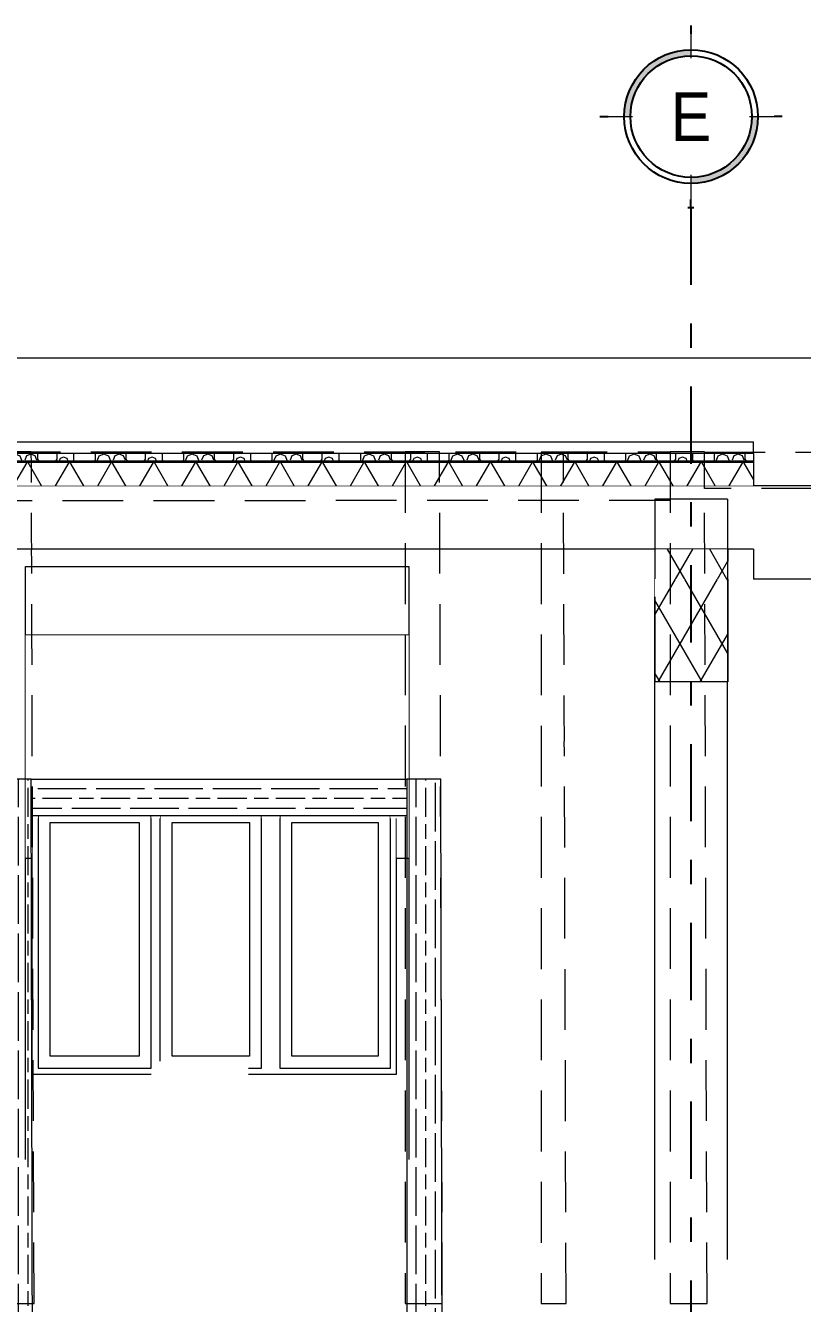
# Model space of a CAD drawing. Header units: metres. Extents: x 0 to 22, y -3 to 11.8.
# Drawn here: x 2.68 to 5.87, y 6.59 to 11.84 of the extents above; entities that cross this region are included whole.
import ezdxf
from ezdxf.enums import TextEntityAlignment as Align

# ---------------------------------------------------------------- set-up
doc = ezdxf.new("R2010")
doc.units = ezdxf.units.M
doc.header["$MEASUREMENT"] = 0
for name, pattern in [('DASHDOT', [25.4, 12.7, -6.35, 0, -6.35]), ('Xref_Alzado 2 Est$0$HIDDEN', [0.375, 0.25, -0.125]), ('Xref_Alzado 2$0$Wipeout_Contour', [1000, 0, -1000])]:
    doc.linetypes.add(name, pattern=pattern)
for name, color, linetype in [('Eje', 5, 'DASHDOT'), ('Globo Eje', 1, 'Continuous'), ('TEXTO', 7, 'Continuous'), ('Xref_Alzado 2$0$Archicad Windows', 7, 'Continuous'), ('Xref_Alzado 2$0$Estructura - Cubiertas', 7, 'Continuous'), ('Xref_Alzado 2$0$Estructura - Vigas y Pilares', 7, 'Continuous')]:
    doc.layers.add(name, color=color, linetype=linetype)
for name, color, linetype, lineweight in [('Xref_Alzado 2 Est$0$00-MADERA', 42, 'Continuous', 13), ('Xref_Alzado 2$0$Estructura - Cubiertas_Pen_No__1', 7, 'Continuous', 13), ('Xref_Alzado 2$0$Estructura - Cubiertas_Pen_No__112', 252, 'Continuous', 13), ('Xref_Alzado 2$0$Estructura - Cubiertas_Pen_No__178', 9, 'Continuous', 15), ('Xref_Alzado 2$0$Estructura - Vigas y Pilares_Pen_No__30', 7, 'Continuous', 18)]:
    doc.layers.add(name, color=color, linetype=linetype, lineweight=lineweight)
for name, color, linetype, lineweight, true_color in [('Xref_Alzado 2$0$Archicad Windows_Pen_No__81', 7, 'Continuous', 13, 0x6a6a6a), ('Xref_Alzado 2$0$Estructura - Cubiertas_Pen_No__174', 7, 'Continuous', 13, 0xe4ad2c), ('Xref_Alzado 2$0$Estructura - Cubiertas_Pen_No__72', 7, 'Continuous', 13, 0x6a6a6a), ('Xref_Alzado 2$0$Estructura - Cubiertas_Pen_No__81', 7, 'Continuous', 13, 0x6a6a6a), ('Xref_Alzado 2$0$Estructura - Vigas y Pilares_Pen_No__174', 7, 'Continuous', 13, 0xe4ad2c), ('Xref_Alzado 2$0$Estructura - Vigas y Pilares_Pen_No__81', 7, 'Continuous', 13, 0x6a6a6a)]:
    doc.layers.add(name, color=color, linetype=linetype, lineweight=lineweight, true_color=true_color)
doc.styles.add('Arial', font='arial.ttf')
pattern_1 = [(60, (0, 0), (-129.9038, 75), []), (120, (0, 0), (129.9038, 75), [])]

# ---------------------------------------------------------------- blocks, each defined once
blk = doc.blocks.new('Xref_Alzado 2$0$Section Element_93')
at = {"layer": 'Xref_Alzado 2$0$Estructura - Cubiertas_Pen_No__81', "color": 251, "linetype": 'Continuous', "lineweight": 13, "true_color": 0x6a6a6a}
blk.add_line((-10292.1, 7187.2), (6510.9, 7187.2), dxfattribs=at)
at = {"color": 254, "linetype": 'Xref_Alzado 2$0$Wipeout_Contour', "lineweight": 0, "ltscale": 50399.042323}
blk.add_wipeout([(-9191.2, 6349.8), (-5495.4, 6349.8), (-5495.4, 6397.7), (-9191.1, 6397.7), (-9191.1, 6396.1)], dxfattribs=at).dxf.layer = 'Xref_Alzado 2$0$Estructura - Cubiertas'
at = {"color": 254, "linetype": 'Xref_Alzado 2$0$Wipeout_Contour', "lineweight": 0, "ltscale": 40982.050332}
blk.add_wipeout([(-5194.4, 6349.8), (-5088.7, 6349.8), (-5088.7, 6397.7), (-5194.4, 6397.7), (-5194.4, 6378)], dxfattribs=at).dxf.layer = 'Xref_Alzado 2$0$Estructura - Cubiertas'
at = {"color": 254, "linetype": 'Xref_Alzado 2$0$Wipeout_Contour', "lineweight": 0, "ltscale": 34094.590673}
blk.add_wipeout([(-5495.4, 6167), (-6507, 6167), (-6507, 5916.2), (-5495.4, 5916.2)], dxfattribs=at).dxf.layer = 'Xref_Alzado 2$0$Estructura - Cubiertas'
at = {"color": 254, "linetype": 'Xref_Alzado 2$0$Wipeout_Contour', "lineweight": 0, "ltscale": 30560.426097}
blk.add_wipeout([(-5194.6, 5916.2), (-4118.3, 5916.2), (-4118.3, 6167), (-5194.5, 6167)], dxfattribs=at).dxf.layer = 'Xref_Alzado 2$0$Estructura - Cubiertas'
at = {"color": 254, "linetype": 'Xref_Alzado 2$0$Wipeout_Contour', "lineweight": 0, "ltscale": 32829.632616}
blk.add_wipeout([(-5495.4, 5610), (-6507, 5610), (-6507, 5566.3), (-5495.4, 5566.3)], dxfattribs=at).dxf.layer = 'Xref_Alzado 2$0$Estructura - Cubiertas'
at = {"color": 254, "linetype": 'Xref_Alzado 2$0$Wipeout_Contour', "lineweight": 0, "ltscale": 29143.90289}
blk.add_wipeout([(-5195.4, 5610), (-5195.4, 5566.3), (-4118.3, 5566.3), (-4118.3, 5610)], dxfattribs=at).dxf.layer = 'Xref_Alzado 2$0$Estructura - Cubiertas'
at = {"color": 254, "linetype": 'Xref_Alzado 2$0$Wipeout_Contour', "lineweight": 0, "ltscale": 31698.704968}
blk.add_wipeout([(-6507, 5525.6), (-6507, 4789.2), (-5495.4, 4789.2), (-5495.4, 5525.6)], dxfattribs=at).dxf.layer = 'Xref_Alzado 2$0$Estructura - Cubiertas'
at = {"color": 254, "linetype": 'Xref_Alzado 2$0$Wipeout_Contour', "lineweight": 0, "ltscale": 27858.484995}
blk.add_wipeout([(-5195.4, 5525.6), (-5195.4, 4789.2), (-4118.3, 4789.2), (-4118.3, 5525.6)], dxfattribs=at).dxf.layer = 'Xref_Alzado 2$0$Estructura - Cubiertas'
at = {"layer": 'Xref_Alzado 2$0$Estructura - Cubiertas_Pen_No__81', "color": 251, "linetype": 'Continuous', "lineweight": 13, "true_color": 0x6a6a6a}
blk.add_line((-6507, 6046.7), (-8083.9, 6046.7), dxfattribs=at)
at = {"color": 254, "linetype": 'Xref_Alzado 2$0$Wipeout_Contour', "lineweight": 0, "ltscale": 83084.891341}
blk.add_wipeout([(-10292.1, 6277.7), (-9588.7, 6277.7), (-9588.7, 6400.5), (-5088.7, 6400.5), (-5088.7, 6277.7), (7309.3, 6277.7), (7309.3, 6660.9), (-10292.1, 6660.9)], dxfattribs=at).dxf.layer = 'Xref_Alzado 2$0$Estructura - Cubiertas'
at = {"layer": 'Xref_Alzado 2$0$Estructura - Cubiertas_Pen_No__1', "color": 7, "linetype": 'Continuous', "lineweight": 13}
for p, q in [((-5088.7, 6400.5), (-9588.7, 6400.5)), ((-5088.7, 6400.5), (-5088.7, 6277.7)), ((7309.3, 6277.7), (-5088.7, 6277.7))]:
    blk.add_line(p, q, dxfattribs=at)
at = {"layer": 'Xref_Alzado 2$0$Estructura - Cubiertas_Pen_No__1', "color": 7, "linetype": 'Continuous', "lineweight": 13, "flags": 128}
blk.add_lwpolyline([(7309.3, 6660.9), (-5088.7, 6660.9), (-9588.7, 6660.9), (-10292.1, 6660.9)], dxfattribs=at)
at = {"layer": 'Xref_Alzado 2$0$Estructura - Cubiertas_Pen_No__81', "color": 251, "linetype": 'Continuous', "lineweight": 13, "true_color": 0x6a6a6a}
for p, q in [((-8083.9, 6329.4), (-6507, 6329.4)), ((-8083.9, 3891.1), (-8083.9, 6329.4)), ((-6507, 6329.4), (-6507, 3891.1))]:
    blk.add_line(p, q, dxfattribs=at)
blk = doc.blocks.new('*X91')
at = {"layer": 'Xref_Alzado 2$0$Estructura - Cubiertas_Pen_No__178', "color": 9, "linetype": 'Continuous', "lineweight": 15}
for p, q in [((-9580.5, 6791), (-9588.7, 6787.6)), ((-9560.3, 6782.7), (-9580.5, 6791)), ((-9551.9, 6762.5), (-9560.3, 6782.7)), ((-9534.4, 6783.7), (-9541.8, 6766)), ((-9516.7, 6791.1), (-9534.4, 6783.7)), ((-9498.9, 6783.7), (-9516.7, 6791.1)), ((-9491.6, 6766), (-9498.9, 6783.7)), ((-9489.8, 6793.5), (-9489.8, 6770.6)), ((-9408.8, 6770.6), (-9408.8, 6793.5)), ((-9381.9, 6779), (-9396.6, 6772.9)), ((-9367.3, 6772.9), (-9381.9, 6779)), ((-9340.8, 6793.5), (-9340.8, 6766.9)), ((-9250.8, 6766.9), (-9250.8, 6793.5)), ((-9237, 6782.7), (-9245.4, 6762.5)), ((-9216.8, 6791), (-9237, 6782.7)), ((-9196.6, 6782.7), (-9216.8, 6791)), ((-9188.2, 6762.5), (-9196.6, 6782.7)), ((-9170.7, 6783.7), (-9178, 6766)), ((-9153, 6791.1), (-9170.7, 6783.7)), ((-9135.2, 6783.7), (-9153, 6791.1)), ((-9127.9, 6766), (-9135.2, 6783.7)), ((-9126.1, 6793.5), (-9126.1, 6770.6)), ((-9045.1, 6770.6), (-9045.1, 6793.5)), ((-9018.2, 6779), (-9032.8, 6772.9)), ((-9003.6, 6772.9), (-9018.2, 6779)), ((-8977.1, 6793.5), (-8977.1, 6766.9)), ((-8887.1, 6766.9), (-8887.1, 6793.5)), ((-8873.3, 6782.7), (-8881.6, 6762.5)), ((-8853.1, 6791), (-8873.3, 6782.7)), ((-8832.9, 6782.7), (-8853.1, 6791)), ((-8824.5, 6762.5), (-8832.9, 6782.7)), ((-8807, 6783.7), (-8814.3, 6766)), ((-8789.3, 6791.1), (-8807, 6783.7)), ((-8771.5, 6783.7), (-8789.3, 6791.1)), ((-8764.2, 6766), (-8771.5, 6783.7)), ((-8762.4, 6793.5), (-8762.4, 6770.6)), ((-8681.4, 6770.6), (-8681.4, 6793.5)), ((-8654.5, 6779), (-8669.1, 6772.9)), ((-8639.9, 6772.9), (-8654.5, 6779)), ((-8613.4, 6793.5), (-8613.4, 6766.9)), ((-8523.4, 6766.9), (-8523.4, 6793.5)), ((-8509.6, 6782.7), (-8517.9, 6762.5)), ((-8489.4, 6791), (-8509.6, 6782.7)), ((-8469.2, 6782.7), (-8489.4, 6791)), ((-8460.8, 6762.5), (-8469.2, 6782.7)), ((-8443.3, 6783.7), (-8450.6, 6766)), ((-8425.6, 6791.1), (-8443.3, 6783.7)), ((-8407.8, 6783.7), (-8425.6, 6791.1)), ((-8400.5, 6766), (-8407.8, 6783.7)), ((-8398.6, 6793.5), (-8398.6, 6770.6)), ((-8317.7, 6770.6), (-8317.7, 6793.5)), ((-8290.8, 6779), (-8305.4, 6772.9)), ((-8276.2, 6772.9), (-8290.8, 6779)), ((-8249.7, 6793.5), (-8249.7, 6766.9)), ((-8159.7, 6766.9), (-8159.7, 6793.5)), ((-8145.9, 6782.7), (-8154.2, 6762.5)), ((-8125.7, 6791), (-8145.9, 6782.7)), ((-8105.5, 6782.7), (-8125.7, 6791)), ((-8097.1, 6762.5), (-8105.5, 6782.7)), ((-8079.6, 6783.7), (-8086.9, 6766)), ((-8061.8, 6791.1), (-8079.6, 6783.7)), ((-8044.1, 6783.7), (-8061.8, 6791.1)), ((-8036.8, 6766), (-8044.1, 6783.7)), ((-8034.9, 6793.5), (-8034.9, 6770.6)), ((-7954, 6770.6), (-7954, 6793.5)), ((-7927.1, 6779), (-7941.7, 6772.9)), ((-7912.5, 6772.9), (-7927.1, 6779)), ((-7886, 6793.5), (-7886, 6766.9)), ((-7796, 6766.9), (-7796, 6793.5)), ((-7782.2, 6782.7), (-7790.5, 6762.5)), ((-7762, 6791), (-7782.2, 6782.7)), ((-7741.8, 6782.7), (-7762, 6791)), ((-7733.4, 6762.5), (-7741.8, 6782.7)), ((-7715.9, 6783.7), (-7723.2, 6766)), ((-7698.1, 6791.1), (-7715.9, 6783.7)), ((-7680.4, 6783.7), (-7698.1, 6791.1)), ((-7673.1, 6766), (-7680.4, 6783.7)), ((-7671.2, 6793.5), (-7671.2, 6770.6)), ((-7590.3, 6770.6), (-7590.3, 6793.5)), ((-7563.4, 6779), (-7578, 6772.9)), ((-7548.8, 6772.9), (-7563.4, 6779)), ((-7522.3, 6793.5), (-7522.3, 6766.9)), ((-7432.3, 6766.9), (-7432.3, 6793.5)), ((-7418.5, 6782.7), (-7426.8, 6762.5)), ((-7398.3, 6791), (-7418.5, 6782.7)), ((-7378, 6782.7), (-7398.3, 6791)), ((-7369.7, 6762.5), (-7378, 6782.7)), ((-7352.2, 6783.7), (-7359.5, 6766)), ((-7334.4, 6791.1), (-7352.2, 6783.7)), ((-7316.7, 6783.7), (-7334.4, 6791.1)), ((-7309.4, 6766), (-7316.7, 6783.7)), ((-7307.5, 6793.5), (-7307.5, 6770.6)), ((-7226.6, 6770.6), (-7226.6, 6793.5)), ((-7199.7, 6779), (-7214.3, 6772.9)), ((-7185.1, 6772.9), (-7199.7, 6779)), ((-7158.6, 6793.5), (-7158.6, 6766.9)), ((-7068.6, 6766.9), (-7068.6, 6793.5)), ((-7054.8, 6782.7), (-7063.1, 6762.5)), ((-7034.6, 6791), (-7054.8, 6782.7)), ((-7014.3, 6782.7), (-7034.6, 6791)), ((-7006, 6762.5), (-7014.3, 6782.7)), ((-6988.5, 6783.7), (-6995.8, 6766)), ((-6970.7, 6791.1), (-6988.5, 6783.7)), ((-6953, 6783.7), (-6970.7, 6791.1)), ((-6945.6, 6766), (-6953, 6783.7)), ((-6943.8, 6793.5), (-6943.8, 6770.6)), ((-6862.9, 6770.6), (-6862.9, 6793.5)), ((-6836, 6779), (-6850.6, 6772.9)), ((-6821.4, 6772.9), (-6836, 6779)), ((-6794.9, 6793.5), (-6794.9, 6766.9)), ((-6704.9, 6766.9), (-6704.9, 6793.5)), ((-6691.1, 6782.7), (-6699.4, 6762.5)), ((-6670.8, 6791), (-6691.1, 6782.7)), ((-6650.6, 6782.7), (-6670.8, 6791)), ((-6642.3, 6762.5), (-6650.6, 6782.7)), ((-6624.7, 6783.7), (-6632.1, 6766)), ((-6607, 6791.1), (-6624.7, 6783.7)), ((-6589.3, 6783.7), (-6607, 6791.1)), ((-6581.9, 6766), (-6589.3, 6783.7)), ((-6580.1, 6793.5), (-6580.1, 6770.6)), ((-6499.2, 6770.6), (-6499.2, 6793.5)), ((-6472.3, 6779), (-6486.9, 6772.9)), ((-6457.6, 6772.9), (-6472.3, 6779)), ((-6431.2, 6793.5), (-6431.2, 6766.9)), ((-6341.2, 6766.9), (-6341.2, 6793.5)), ((-6327.4, 6782.7), (-6335.7, 6762.5)), ((-6307.1, 6791), (-6327.4, 6782.7)), ((-6286.9, 6782.7), (-6307.1, 6791)), ((-6278.6, 6762.5), (-6286.9, 6782.7)), ((-6261, 6783.7), (-6268.4, 6766)), ((-6243.3, 6791.1), (-6261, 6783.7)), ((-6225.6, 6783.7), (-6243.3, 6791.1)), ((-6218.2, 6766), (-6225.6, 6783.7)), ((-6216.4, 6793.5), (-6216.4, 6770.6)), ((-6135.5, 6770.6), (-6135.5, 6793.5)), ((-6108.6, 6779), (-6123.2, 6772.9)), ((-6093.9, 6772.9), (-6108.6, 6779)), ((-6067.5, 6793.5), (-6067.5, 6766.9)), ((-5977.5, 6766.9), (-5977.5, 6793.5)), ((-5963.6, 6782.7), (-5972, 6762.5)), ((-5943.4, 6791), (-5963.6, 6782.7)), ((-5923.2, 6782.7), (-5943.4, 6791)), ((-5914.9, 6762.5), (-5923.2, 6782.7)), ((-5897.3, 6783.7), (-5904.7, 6766)), ((-5879.6, 6791.1), (-5897.3, 6783.7)), ((-5861.9, 6783.7), (-5879.6, 6791.1)), ((-5854.5, 6766), (-5861.9, 6783.7)), ((-5852.7, 6793.5), (-5852.7, 6770.6)), ((-5771.8, 6770.6), (-5771.8, 6793.5)), ((-5744.9, 6779), (-5759.5, 6772.9)), ((-5730.2, 6772.9), (-5744.9, 6779)), ((-5703.7, 6793.5), (-5703.7, 6766.9)), ((-5613.8, 6766.9), (-5613.8, 6793.5)), ((-5599.9, 6782.7), (-5608.3, 6762.5)), ((-5579.7, 6791), (-5599.9, 6782.7)), ((-5559.5, 6782.7), (-5579.7, 6791)), ((-5551.2, 6762.5), (-5559.5, 6782.7)), ((-5533.6, 6783.7), (-5541, 6766)), ((-5515.9, 6791.1), (-5533.6, 6783.7)), ((-5498.2, 6783.7), (-5515.9, 6791.1)), ((-5490.8, 6766), (-5498.2, 6783.7)), ((-5489, 6793.5), (-5489, 6770.6)), ((-5408.1, 6770.6), (-5408.1, 6793.5)), ((-5381.1, 6779), (-5395.8, 6772.9)), ((-5366.5, 6772.9), (-5381.1, 6779)), ((-5340, 6793.5), (-5340, 6766.9)), ((-5250, 6766.9), (-5250, 6793.5)), ((-5236.2, 6782.7), (-5244.6, 6762.5)), ((-5216, 6791), (-5236.2, 6782.7)), ((-5195.8, 6782.7), (-5216, 6791)), ((-5187.5, 6762.5), (-5195.8, 6782.7)), ((-5169.9, 6783.7), (-5177.3, 6766)), ((-5152.2, 6791.1), (-5169.9, 6783.7)), ((-5134.5, 6783.7), (-5152.2, 6791.1)), ((-5127.1, 6766), (-5134.5, 6783.7)), ((-5125.3, 6793.5), (-5125.3, 6770.6)), ((-9541.8, 6766), (-9540.3, 6762.5)), ((-9493, 6762.5), (-9491.6, 6766)), ((-9489.8, 6770.6), (-9483.9, 6762.5)), ((-9414.7, 6762.5), (-9408.8, 6770.6)), ((-9396.6, 6772.9), (-9400.9, 6762.5)), ((-9363, 6762.5), (-9367.3, 6772.9)), ((-9340.8, 6766.9), (-9337.6, 6762.5)), ((-9254, 6762.5), (-9250.8, 6766.9)), ((-9178, 6766), (-9176.6, 6762.5)), ((-9129.3, 6762.5), (-9127.9, 6766)), ((-9126.1, 6770.6), (-9120.2, 6762.5)), ((-9051, 6762.5), (-9045.1, 6770.6)), ((-9032.8, 6772.9), (-9037.2, 6762.5)), ((-8999.3, 6762.5), (-9003.6, 6772.9)), ((-8977.1, 6766.9), (-8973.9, 6762.5)), ((-8890.3, 6762.5), (-8887.1, 6766.9)), ((-8814.3, 6766), (-8812.9, 6762.5)), ((-8765.6, 6762.5), (-8764.2, 6766)), ((-8762.4, 6770.6), (-8756.5, 6762.5)), ((-8687.3, 6762.5), (-8681.4, 6770.6)), ((-8669.1, 6772.9), (-8673.4, 6762.5)), ((-8635.6, 6762.5), (-8639.9, 6772.9)), ((-8613.4, 6766.9), (-8610.2, 6762.5)), ((-8526.6, 6762.5), (-8523.4, 6766.9)), ((-8450.6, 6766), (-8449.2, 6762.5)), ((-8401.9, 6762.5), (-8400.5, 6766)), ((-8398.6, 6770.6), (-8392.8, 6762.5)), ((-8323.6, 6762.5), (-8317.7, 6770.6)), ((-8305.4, 6772.9), (-8309.7, 6762.5)), ((-8271.9, 6762.5), (-8276.2, 6772.9)), ((-8249.7, 6766.9), (-8246.5, 6762.5)), ((-8162.9, 6762.5), (-8159.7, 6766.9)), ((-8086.9, 6766), (-8085.5, 6762.5)), ((-8038.2, 6762.5), (-8036.8, 6766)), ((-8034.9, 6770.6), (-8029.1, 6762.5)), ((-7959.9, 6762.5), (-7954, 6770.6)), ((-7941.7, 6772.9), (-7946, 6762.5)), ((-7908.2, 6762.5), (-7912.5, 6772.9)), ((-7886, 6766.9), (-7882.8, 6762.5)), ((-7799.2, 6762.5), (-7796, 6766.9)), ((-7723.2, 6766), (-7721.8, 6762.5)), ((-7674.5, 6762.5), (-7673.1, 6766)), ((-7671.2, 6770.6), (-7665.4, 6762.5)), ((-7596.2, 6762.5), (-7590.3, 6770.6)), ((-7578, 6772.9), (-7582.3, 6762.5)), ((-7544.5, 6762.5), (-7548.8, 6772.9)), ((-7522.3, 6766.9), (-7519.1, 6762.5)), ((-7435.5, 6762.5), (-7432.3, 6766.9)), ((-7359.5, 6766), (-7358.1, 6762.5)), ((-7310.8, 6762.5), (-7309.4, 6766)), ((-7307.5, 6770.6), (-7301.7, 6762.5)), ((-7232.4, 6762.5), (-7226.6, 6770.6)), ((-7214.3, 6772.9), (-7218.6, 6762.5)), ((-7180.8, 6762.5), (-7185.1, 6772.9)), ((-7158.6, 6766.9), (-7155.4, 6762.5)), ((-7071.8, 6762.5), (-7068.6, 6766.9)), ((-6995.8, 6766), (-6994.4, 6762.5)), ((-6947.1, 6762.5), (-6945.6, 6766)), ((-6943.8, 6770.6), (-6938, 6762.5)), ((-6868.7, 6762.5), (-6862.9, 6770.6)), ((-6850.6, 6772.9), (-6854.9, 6762.5)), ((-6817, 6762.5), (-6821.4, 6772.9)), ((-6794.9, 6766.9), (-6791.7, 6762.5)), ((-6708.1, 6762.5), (-6704.9, 6766.9)), ((-6632.1, 6766), (-6630.6, 6762.5)), ((-6583.4, 6762.5), (-6581.9, 6766)), ((-6580.1, 6770.6), (-6574.3, 6762.5)), ((-6505, 6762.5), (-6499.2, 6770.6)), ((-6486.9, 6772.9), (-6491.2, 6762.5)), ((-6453.3, 6762.5), (-6457.6, 6772.9)), ((-6431.2, 6766.9), (-6427.9, 6762.5)), ((-6344.4, 6762.5), (-6341.2, 6766.9)), ((-6268.4, 6766), (-6266.9, 6762.5)), ((-6219.7, 6762.5), (-6218.2, 6766)), ((-6216.4, 6770.6), (-6210.5, 6762.5)), ((-6141.3, 6762.5), (-6135.5, 6770.6)), ((-6123.2, 6772.9), (-6127.5, 6762.5)), ((-6089.6, 6762.5), (-6093.9, 6772.9)), ((-6067.5, 6766.9), (-6064.2, 6762.5)), ((-5980.7, 6762.5), (-5977.5, 6766.9)), ((-5904.7, 6766), (-5903.2, 6762.5)), ((-5856, 6762.5), (-5854.5, 6766)), ((-5852.7, 6770.6), (-5846.8, 6762.5)), ((-5777.6, 6762.5), (-5771.8, 6770.6)), ((-5759.5, 6772.9), (-5763.8, 6762.5)), ((-5725.9, 6762.5), (-5730.2, 6772.9)), ((-5703.7, 6766.9), (-5700.5, 6762.5)), ((-5617, 6762.5), (-5613.8, 6766.9)), ((-5541, 6766), (-5539.5, 6762.5)), ((-5492.3, 6762.5), (-5490.8, 6766)), ((-5489, 6770.6), (-5483.1, 6762.5)), ((-5413.9, 6762.5), (-5408.1, 6770.6)), ((-5395.8, 6772.9), (-5400.1, 6762.5)), ((-5362.2, 6762.5), (-5366.5, 6772.9)), ((-5340, 6766.9), (-5336.8, 6762.5)), ((-5253.3, 6762.5), (-5250, 6766.9)), ((-5177.3, 6766), (-5175.8, 6762.5)), ((-5128.6, 6762.5), (-5127.1, 6766)), ((-5125.3, 6770.6), (-5119.4, 6762.5))]:
    blk.add_line(p, q, dxfattribs=at)
blk = doc.blocks.new('Xref_Alzado 2$0$Section Element_108')
at = {"color": 254, "linetype": 'Xref_Alzado 2$0$Wipeout_Contour', "lineweight": 0, "ltscale": 40544.840346}
blk.add_wipeout([(-5088.7, 6793.5), (-5088.7, 6841.1), (-9588.7, 6841.1), (-9588.7, 6793.5)], dxfattribs=at).dxf.layer = 'Xref_Alzado 2$0$Estructura - Cubiertas'
at = {"color": 254, "linetype": 'Xref_Alzado 2$0$Wipeout_Contour', "lineweight": 0, "ltscale": 40247.460614}
blk.add_wipeout([(-9588.7, 6660.9), (-5088.7, 6660.9), (-5088.7, 6757.3), (-9588.7, 6757.3)], dxfattribs=at).dxf.layer = 'Xref_Alzado 2$0$Estructura - Cubiertas'
at = {"layer": 'Xref_Alzado 2$0$Estructura - Cubiertas_Pen_No__112', "linetype": 'Continuous', "lineweight": 13}
blk.add_hatch(color=252, dxfattribs=at).paths.add_polyline_path([(-9588.7, 6757.3), (-5088.7, 6757.3), (-5088.7, 6762.5), (-9588.7, 6762.5)])
at = {"layer": 'Xref_Alzado 2$0$Estructura - Cubiertas_Pen_No__174', "linetype": 'Continuous', "lineweight": 13, "true_color": 0xe4ad2c}
h = blk.add_hatch(dxfattribs=at)
h.set_pattern_fill('FIBRA_DE_VIDRIO', color=42, style=0, pattern_type=2)
h.set_pattern_definition(pattern_1)
h.paths.add_polyline_path([(-9588.7, 6660.9), (-5088.7, 6660.9), (-5088.7, 6757.3), (-9588.7, 6757.3)])
at = {"layer": 'Xref_Alzado 2$0$Estructura - Cubiertas_Pen_No__81', "color": 251, "linetype": 'Continuous', "lineweight": 13, "true_color": 0x6a6a6a}
blk.add_line((-9588.7, 6841.1), (-5088.7, 6841.1), dxfattribs=at)
at = {"color": 254, "linetype": 'Xref_Alzado 2$0$Wipeout_Contour', "lineweight": 0, "ltscale": 40436.480532}
blk.add_wipeout([(-9588.7, 6762.5), (-5088.7, 6762.5), (-5088.7, 6793.5), (-9588.7, 6793.5)], dxfattribs=at).dxf.layer = 'Xref_Alzado 2$0$Estructura - Cubiertas'
at = {"layer": 'Xref_Alzado 2$0$Estructura - Cubiertas_Pen_No__1', "color": 7, "linetype": 'Continuous', "lineweight": 13}
for p, q in [((-9588.7, 6762.5), (-9588.7, 6757.3)), ((-5088.7, 6762.5), (-5088.7, 6757.3))]:
    blk.add_line(p, q, dxfattribs=at)
at = {"layer": 'Xref_Alzado 2$0$Estructura - Cubiertas_Pen_No__72', "color": 251, "linetype": 'Continuous', "lineweight": 13, "true_color": 0x6a6a6a}
for p, q in [((-9588.7, 6793.5), (-9588.7, 6762.5)), ((-5088.7, 6793.5), (-9588.7, 6793.5)), ((-5088.7, 6793.5), (-5088.7, 6762.5)), ((-5088.7, 6762.5), (-9588.7, 6762.5)), ((-9588.7, 6757.3), (-9588.7, 6660.9)), ((-5088.7, 6757.3), (-9588.7, 6757.3)), ((-5088.7, 6757.3), (-5088.7, 6660.9))]:
    blk.add_line(p, q, dxfattribs=at)
at = {"layer": 'Xref_Alzado 2$0$Estructura - Cubiertas_Pen_No__81', "color": 251, "linetype": 'Continuous', "lineweight": 13, "true_color": 0x6a6a6a}
for p, q in [((-9588.7, 6841.1), (-9588.7, 6793.5)), ((-5088.7, 6793.5), (-5088.7, 6841.1))]:
    blk.add_line(p, q, dxfattribs=at)
at = {"layer": 'Xref_Alzado 2$0$Estructura - Cubiertas', "lineweight": 0}
blk.add_blockref('*X91', (0, 0), dxfattribs=at)
blk = doc.blocks.new('Xref_Alzado 2$0$Section Element_113')
at = {"color": 254, "linetype": 'Xref_Alzado 2$0$Wipeout_Contour', "lineweight": 0, "ltscale": 37498.316124}
blk.add_wipeout([(-8057.5, 4291.9), (-8032.5, 4291.9), (-8032.5, 5294.4), (-8057.5, 5294.4)], dxfattribs=at).dxf.layer = 'Xref_Alzado 2$0$Archicad Windows'
at = {"color": 254, "linetype": 'Xref_Alzado 2$0$Wipeout_Contour', "lineweight": 0, "ltscale": 70546.979333}
blk.add_wipeout([(-7531, 5294.4), (-7567, 5294.4), (-7567, 4291.9), (-7556.8, 4291.9), (-7554.3, 4293.1), (-7545.9, 4295.2), (-7536.7, 4296), (-7531, 4296)], dxfattribs=at).dxf.layer = 'Xref_Alzado 2$0$Archicad Windows'
at = {"color": 254, "linetype": 'Xref_Alzado 2$0$Wipeout_Contour', "lineweight": 0, "ltscale": 34224.499586}
blk.add_wipeout([(-7112.8, 4291.9), (-7037.8, 4291.9), (-7037.8, 5294.4), (-7112.8, 5294.4)], dxfattribs=at).dxf.layer = 'Xref_Alzado 2$0$Archicad Windows'
at = {"color": 254, "linetype": 'Xref_Alzado 2$0$Wipeout_Contour', "lineweight": 0, "ltscale": 32570.937289}
blk.add_wipeout([(-6582.5, 4291.9), (-6557.5, 4291.9), (-6557.5, 5294.4), (-6582.5, 5294.4)], dxfattribs=at).dxf.layer = 'Xref_Alzado 2$0$Archicad Windows'
at = {"color": 254, "linetype": 'Xref_Alzado 2$0$Wipeout_Contour', "lineweight": 0, "ltscale": 97273.423634}
blk.add_wipeout([(-8057.5, 4291.9), (-8057.5, 4241.9), (-7566.7, 4241.9), (-7566.7, 4281), (-7565.2, 4285.6), (-7560.9, 4289.8), (-7556.8, 4291.9), (-7567, 4291.9), (-7567, 4266.9), (-8032.5, 4266.9), (-8032.5, 4291.9)], dxfattribs=at).dxf.layer = 'Xref_Alzado 2$0$Archicad Windows'
at = {"color": 254, "linetype": 'Xref_Alzado 2$0$Wipeout_Contour', "lineweight": 0, "ltscale": 81093.782689}
blk.add_wipeout([(-7166.7, 4241.9), (-6557.5, 4241.9), (-6557.5, 4291.9), (-6582.5, 4291.9), (-6582.5, 4266.9), (-7037.8, 4266.9), (-7037.8, 4291.9), (-7112.8, 4291.9), (-7112.8, 4266.9), (-7166.7, 4266.9)], dxfattribs=at).dxf.layer = 'Xref_Alzado 2$0$Archicad Windows'
at = {"color": 254, "linetype": 'Xref_Alzado 2$0$Wipeout_Contour', "lineweight": 0, "ltscale": 37374.272162}
blk.add_wipeout([(-7982.5, 5277.2), (-8032.5, 5277.2), (-8032.5, 4316.9), (-7982.5, 4316.9)], dxfattribs=at).dxf.layer = 'Xref_Alzado 2$0$Archicad Windows'
at = {"color": 254, "linetype": 'Xref_Alzado 2$0$Wipeout_Contour', "lineweight": 0, "ltscale": 35958.790866}
blk.add_wipeout([(-7617, 4316.9), (-7567, 4316.9), (-7567, 5277.2), (-7617, 5277.2)], dxfattribs=at).dxf.layer = 'Xref_Alzado 2$0$Archicad Windows'
at = {"color": 254, "linetype": 'Xref_Alzado 2$0$Wipeout_Contour', "lineweight": 0, "ltscale": 35668.512196}
blk.add_wipeout([(-7481, 5277.2), (-7531, 5277.2), (-7531, 4316.9), (-7481, 4316.9)], dxfattribs=at).dxf.layer = 'Xref_Alzado 2$0$Archicad Windows'
at = {"color": 254, "linetype": 'Xref_Alzado 2$0$Wipeout_Contour', "lineweight": 0, "ltscale": 34436.974222}
blk.add_wipeout([(-7162.8, 4316.9), (-7112.8, 4316.9), (-7112.8, 5277.2), (-7162.8, 5277.2)], dxfattribs=at).dxf.layer = 'Xref_Alzado 2$0$Archicad Windows'
at = {"color": 254, "linetype": 'Xref_Alzado 2$0$Wipeout_Contour', "lineweight": 0, "ltscale": 34023.168732}
blk.add_wipeout([(-6987.8, 5277.2), (-7037.8, 5277.2), (-7037.8, 4316.9), (-6987.8, 4316.9)], dxfattribs=at).dxf.layer = 'Xref_Alzado 2$0$Archicad Windows'
at = {"color": 254, "linetype": 'Xref_Alzado 2$0$Wipeout_Contour', "lineweight": 0, "ltscale": 32698.030641}
blk.add_wipeout([(-6632.5, 4316.9), (-6582.5, 4316.9), (-6582.5, 5277.2), (-6632.5, 5277.2)], dxfattribs=at).dxf.layer = 'Xref_Alzado 2$0$Archicad Windows'
at = {"color": 254, "linetype": 'Xref_Alzado 2$0$Wipeout_Contour', "lineweight": 0, "ltscale": 56538.979348}
blk.add_wipeout([(-7567, 5305), (-8032.5, 5305), (-8032.5, 5277.2), (-7982.5, 5277.2), (-7617, 5277.2), (-7567, 5277.2)], dxfattribs=at).dxf.layer = 'Xref_Alzado 2$0$Archicad Windows'
at = {"color": 254, "linetype": 'Xref_Alzado 2$0$Wipeout_Contour', "lineweight": 0, "ltscale": 54188.956093}
blk.add_wipeout([(-7112.8, 5305), (-7531, 5305), (-7531, 5277.2), (-7481, 5277.2), (-7162.8, 5277.2), (-7112.8, 5277.2)], dxfattribs=at).dxf.layer = 'Xref_Alzado 2$0$Archicad Windows'
at = {"color": 254, "linetype": 'Xref_Alzado 2$0$Wipeout_Contour', "lineweight": 0, "ltscale": 51732.511106}
blk.add_wipeout([(-6582.5, 5305), (-7037.8, 5305), (-7037.8, 5277.2), (-6987.8, 5277.2), (-6632.5, 5277.2), (-6582.5, 5277.2)], dxfattribs=at).dxf.layer = 'Xref_Alzado 2$0$Archicad Windows'
at = {"color": 254, "linetype": 'Xref_Alzado 2$0$Wipeout_Contour', "lineweight": 0, "ltscale": 53444.101875}
blk.add_wipeout([(-7567, 4266.9), (-7567, 4316.9), (-7617, 4316.9), (-7982.5, 4316.9), (-8032.5, 4316.9), (-8032.5, 4266.9)], dxfattribs=at).dxf.layer = 'Xref_Alzado 2$0$Archicad Windows'
at = {"color": 254, "linetype": 'Xref_Alzado 2$0$Wipeout_Contour', "lineweight": 0, "ltscale": 109484.892832}
blk.add_wipeout([(-7481, 4316.9), (-7531, 4316.9), (-7531, 4296), (-7196.7, 4296), (-7187.4, 4295.2), (-7179, 4293.1), (-7172.4, 4289.8), (-7168.1, 4285.6), (-7166.7, 4281), (-7166.7, 4266.9), (-7112.8, 4266.9), (-7112.8, 4316.9), (-7162.8, 4316.9)], dxfattribs=at).dxf.layer = 'Xref_Alzado 2$0$Archicad Windows'
at = {"color": 254, "linetype": 'Xref_Alzado 2$0$Wipeout_Contour', "lineweight": 0, "ltscale": 48330.729262}
blk.add_wipeout([(-6582.5, 4266.9), (-6582.5, 4316.9), (-6632.5, 4316.9), (-6987.8, 4316.9), (-7037.8, 4316.9), (-7037.8, 4266.9)], dxfattribs=at).dxf.layer = 'Xref_Alzado 2$0$Archicad Windows'
at = {"layer": 'Xref_Alzado 2$0$Archicad Windows_Pen_No__81', "color": 251, "linetype": 'Continuous', "lineweight": 13, "true_color": 0x6a6a6a}
for p, q in [((-8057.5, 5294.4), (-8057.5, 4291.9)), ((-8032.5, 5305), (-8032.5, 5277.2)), ((-8032.5, 5277.2), (-8032.5, 4316.9)), ((-7567, 5277.2), (-7567, 5305)), ((-7567, 4316.9), (-7567, 5277.2)), ((-7531, 5305), (-7531, 5277.2)), ((-7531, 5277.2), (-7531, 4316.9)), ((-7112.8, 5277.2), (-7112.8, 5305)), ((-7112.8, 4316.9), (-7112.8, 5277.2)), ((-7037.8, 5305), (-7037.8, 5277.2)), ((-7037.8, 5277.2), (-7037.8, 4316.9)), ((-6582.5, 5277.2), (-6582.5, 5305)), ((-6582.5, 4316.9), (-6582.5, 5277.2)), ((-6557.5, 4291.9), (-6557.5, 5294.4)), ((-8032.5, 4316.9), (-8032.5, 4266.9)), ((-7567, 4266.9), (-7567, 4316.9)), ((-7531, 4316.9), (-7531, 4296)), ((-7112.8, 4266.9), (-7112.8, 4316.9)), ((-7037.8, 4316.9), (-7037.8, 4266.9)), ((-6582.5, 4266.9), (-6582.5, 4316.9)), ((-8057.5, 4291.9), (-8057.5, 4241.9)), ((-8032.5, 4266.9), (-7567, 4266.9)), ((-7166.7, 4266.9), (-7112.8, 4266.9)), ((-7037.8, 4266.9), (-6582.5, 4266.9)), ((-6557.5, 4241.9), (-6557.5, 4291.9)), ((-8057.5, 4241.9), (-7566.7, 4241.9)), ((-7166.7, 4241.9), (-6557.5, 4241.9))]:
    blk.add_line(p, q, dxfattribs=at)
at = {"color": 254, "linetype": 'Xref_Alzado 2$0$Wipeout_Contour', "lineweight": 0, "ltscale": 36665.926656}
blk.add_wipeout([(-7982.5, 4316.9), (-7617, 4316.9), (-7617, 5277.2), (-7982.5, 5277.2)], dxfattribs=at).dxf.layer = 'Xref_Alzado 2$0$Archicad Windows'
at = {"color": 254, "linetype": 'Xref_Alzado 2$0$Wipeout_Contour', "lineweight": 0, "ltscale": 35052.12885}
blk.add_wipeout([(-7481, 4316.9), (-7162.8, 4316.9), (-7162.8, 5277.2), (-7481, 5277.2)], dxfattribs=at).dxf.layer = 'Xref_Alzado 2$0$Archicad Windows'
at = {"color": 254, "linetype": 'Xref_Alzado 2$0$Wipeout_Contour', "lineweight": 0, "ltscale": 33359.814887}
blk.add_wipeout([(-6987.8, 4316.9), (-6632.5, 4316.9), (-6632.5, 5277.2), (-6987.8, 5277.2)], dxfattribs=at).dxf.layer = 'Xref_Alzado 2$0$Archicad Windows'
at = {"layer": 'Xref_Alzado 2$0$Archicad Windows_Pen_No__81', "color": 251, "linetype": 'Continuous', "lineweight": 13, "true_color": 0x6a6a6a}
for p, q in [((-7982.5, 4316.9), (-7982.5, 5277.2)), ((-7982.5, 5277.2), (-7617, 5277.2)), ((-7617, 5277.2), (-7617, 4316.9)), ((-7481, 4316.9), (-7481, 5277.2)), ((-7481, 5277.2), (-7162.8, 5277.2)), ((-7162.8, 5277.2), (-7162.8, 4316.9)), ((-6987.8, 4316.9), (-6987.8, 5277.2)), ((-6987.8, 5277.2), (-6632.5, 5277.2)), ((-6632.5, 5277.2), (-6632.5, 4316.9)), ((-7617, 4316.9), (-7982.5, 4316.9)), ((-7162.8, 4316.9), (-7481, 4316.9)), ((-6632.5, 4316.9), (-6987.8, 4316.9))]:
    blk.add_line(p, q, dxfattribs=at)
blk = doc.blocks.new('Xref_Alzado 2$0$Section Element_114')
at = {"color": 254, "linetype": 'Xref_Alzado 2$0$Wipeout_Contour', "lineweight": 0, "ltscale": 181181.442132}
blk.add_wipeout([(-8083.9, 6046.7), (-8083.9, 5128.4), (-8057.5, 5128.4), (-8057.5, 5294.4), (-8032.5, 5294.4), (-8032.5, 5305), (-7567, 5305), (-7567, 5294.4), (-7531, 5294.4), (-7531, 5305), (-7112.8, 5305), (-7112.8, 5294.4), (-7037.8, 5294.4), (-7037.8, 5305), (-6582.5, 5305), (-6582.5, 5294.4), (-6557.5, 5294.4), (-6557.5, 5128.4), (-6507, 5128.4), (-6507, 6046.7)], dxfattribs=at).dxf.layer = 'Xref_Alzado 2$0$Estructura - Cubiertas'
at = {"layer": 'Xref_Alzado 2$0$Estructura - Cubiertas_Pen_No__81', "color": 251, "linetype": 'Continuous', "lineweight": 13, "true_color": 0x6a6a6a}
for p, q in [((-8057.5, 5128.4), (-8083.9, 5128.4)), ((-6507, 5128.4), (-6557.5, 5128.4))]:
    blk.add_line(p, q, dxfattribs=at)
blk = doc.blocks.new('Xref_Alzado 2$0$Section Element_153')
at = {"color": 254, "linetype": 'Xref_Alzado 2$0$Wipeout_Contour', "lineweight": 0, "ltscale": 53609.425847}
blk.add_wipeout([(-5495.4, 6378), (-5495.4, 3480), (-5195.4, 3480), (-5195.4, 5854.6), (-5494.7, 5854.5), (-5494.7, 6204.6), (-5495.4, 6204.6)], dxfattribs=at).dxf.layer = 'Xref_Alzado 2$0$Estructura - Vigas y Pilares'
at = {"layer": 'Xref_Alzado 2$0$Estructura - Vigas y Pilares_Pen_No__81', "color": 251, "linetype": 'Continuous', "lineweight": 13, "true_color": 0x6a6a6a}
for p, q in [((-5495.4, 3480), (-5495.4, 6204.6)), ((-5195.4, 3480), (-5195.4, 5854.6))]:
    blk.add_line(p, q, dxfattribs=at)
blk = doc.blocks.new('Xref_Alzado 2$0$Section Element_159')
at = {"layer": 'Xref_Alzado 2$0$Estructura - Vigas y Pilares_Pen_No__30', "color": 7, "linetype": 'Continuous', "lineweight": 18}
blk.add_line((-5195.4, 6606.3), (-5495.4, 6606.3), dxfattribs=at)
at = {"color": 254, "linetype": 'Xref_Alzado 2$0$Wipeout_Contour', "lineweight": 0, "ltscale": 49746.560182}
blk.add_wipeout([(-5495.4, 6204.6), (-5494.7, 6204.6), (-5494.7, 6277.6), (-5195.4, 6277.8), (-5195.4, 6400.5), (-5495.4, 6400.5)], dxfattribs=at).dxf.layer = 'Xref_Alzado 2$0$Estructura - Vigas y Pilares'
at = {"layer": 'Xref_Alzado 2$0$Estructura - Vigas y Pilares_Pen_No__174', "linetype": 'Continuous', "lineweight": 13, "true_color": 0xe4ad2c}
h = blk.add_hatch(dxfattribs=at)
h.set_pattern_fill('FIBRA_DE_VIDRIO', color=42, style=0, pattern_type=2)
h.set_pattern_definition(pattern_1)
h.paths.add_polyline_path([(-5495.4, 6204.6), (-5494.7, 6204.6), (-5494.7, 6277.6), (-5195.4, 6277.8), (-5195.4, 6400.5), (-5495.4, 6400.5)])
at = {"layer": 'Xref_Alzado 2$0$Estructura - Vigas y Pilares_Pen_No__30', "color": 7, "linetype": 'Continuous', "lineweight": 18}
for p, q in [((-5495.4, 6606.3), (-5495.4, 6204.6)), ((-5195.4, 6606.3), (-5195.4, 6277.8)), ((-5494.7, 6204.6), (-5495.4, 6204.6))]:
    blk.add_line(p, q, dxfattribs=at)
blk = doc.blocks.new('Xref_Alzado 2$0$Section Element_160')
at = {"color": 254, "linetype": 'Xref_Alzado 2$0$Wipeout_Contour', "lineweight": 0, "ltscale": 40687.983872}
blk.add_wipeout([(-5194.6, 6400.5), (-5194.7, 6277.8), (-5194.7, 5854.6), (-5194.4, 6378), (-5194.4, 6400.5)], dxfattribs=at).dxf.layer = 'Xref_Alzado 2$0$Estructura - Vigas y Pilares'
at = {"color": 254, "linetype": 'Xref_Alzado 2$0$Wipeout_Contour', "lineweight": 0, "ltscale": 32784.021183}
blk.add_wipeout([(-5194.6, 6400.5), (-5195.4, 6400.5), (-5195.4, 6277.8), (-5194.7, 6277.8)], dxfattribs=at).dxf.layer = 'Xref_Alzado 2$0$Estructura - Vigas y Pilares'
at = {"layer": 'Xref_Alzado 2$0$Estructura - Vigas y Pilares_Pen_No__81', "color": 251, "linetype": 'Continuous', "lineweight": 13, "true_color": 0x6a6a6a}
blk.add_line((-5194.4, 6400.5), (-5194.4, 6378), dxfattribs=at)
at = {"color": 254, "linetype": 'Xref_Alzado 2$0$Wipeout_Contour', "lineweight": 0, "ltscale": 32347.063085}
blk.add_wipeout([(-5494.7, 5854.5), (-5194.7, 5854.6), (-5194.7, 6277.8), (-5494.7, 6277.6)], dxfattribs=at).dxf.layer = 'Xref_Alzado 2$0$Estructura - Vigas y Pilares'
at = {"layer": 'Xref_Alzado 2$0$Estructura - Vigas y Pilares_Pen_No__174', "linetype": 'Continuous', "lineweight": 13, "true_color": 0xe4ad2c}
h = blk.add_hatch(dxfattribs=at)
h.set_pattern_fill('FIBRA_DE_VIDRIO', color=42, style=0, pattern_type=2)
h.set_pattern_definition(pattern_1)
h.paths.add_polyline_path([(-5494.7, 5854.5), (-5194.7, 5854.6), (-5194.7, 6277.8), (-5494.7, 6277.6)])
at = {"layer": 'Xref_Alzado 2$0$Estructura - Vigas y Pilares_Pen_No__30', "color": 7, "linetype": 'Continuous', "lineweight": 18}
for p, q in [((-5194.7, 6277.8), (-5194.7, 5854.6)), ((-5494.7, 6204.6), (-5494.7, 5854.5)), ((-5194.7, 5854.6), (-5494.7, 5854.5))]:
    blk.add_line(p, q, dxfattribs=at)
at = {"layer": 'Xref_Alzado 2$0$Estructura - Vigas y Pilares_Pen_No__81', "color": 251, "linetype": 'Continuous', "lineweight": 13, "true_color": 0x6a6a6a}
for p, q in [((-5194.7, 6277.8), (-5194.6, 6400.5)), ((-5194.7, 5854.6), (-5194.4, 6378))]:
    blk.add_line(p, q, dxfattribs=at)
blk = doc.blocks.new('Xref_Alzado 2')
at = {"layer": 'Xref_Alzado 2$0$Estructura - Cubiertas', "lineweight": 0, "xscale": 0.001, "yscale": 0.001, "zscale": 0.001}
blk.add_blockref('Xref_Alzado 2$0$Section Element_93', (10.7602, 3.289), dxfattribs=at)
at = {"layer": 'Xref_Alzado 2$0$Archicad Windows', "lineweight": 0, "xscale": 0.001, "yscale": 0.001, "zscale": 0.001}
blk.add_blockref('Xref_Alzado 2$0$Section Element_113', (10.7602, 3.289), dxfattribs=at)
at = {"layer": 'Xref_Alzado 2$0$Estructura - Cubiertas', "lineweight": 0, "xscale": 0.001, "yscale": 0.001, "zscale": 0.001}
blk.add_blockref('Xref_Alzado 2$0$Section Element_108', (10.7602, 3.289), dxfattribs=at)
at = {"layer": 'Xref_Alzado 2$0$Estructura - Vigas y Pilares', "lineweight": 0, "xscale": 0.001, "yscale": 0.001, "zscale": 0.001}
blk.add_blockref('Xref_Alzado 2$0$Section Element_153', (10.7602, 3.289), dxfattribs=at)
at = {"layer": 'Xref_Alzado 2$0$Estructura - Cubiertas', "lineweight": 0, "xscale": 0.001, "yscale": 0.001, "zscale": 0.001}
blk.add_blockref('Xref_Alzado 2$0$Section Element_114', (10.7602, 3.289), dxfattribs=at)
at = {"layer": 'Xref_Alzado 2$0$Estructura - Vigas y Pilares', "lineweight": 0, "xscale": 0.001, "yscale": 0.001, "zscale": 0.001}
blk.add_blockref('Xref_Alzado 2$0$Section Element_159', (10.7602, 3.289), dxfattribs=at)
blk.add_blockref('Xref_Alzado 2$0$Section Element_160', (10.7602, 3.289), dxfattribs=at)
blk = doc.blocks.new('Xref_Alzado 2 Est')
at = {"layer": 'Xref_Alzado 2 Est$0$00-MADERA'}
h = blk.add_hatch(dxfattribs=at)
h.set_pattern_fill('GOST_WOOD', color=256, scale=0.02)
h.set_pattern_definition([(90, (2.40757, -0.01105), (0.12, -7e-18), [0.2, -0.04]), (90, (2.44757, -0.05105), (0.12, -7e-18), [0.12, -0.03, 0.06, -0.03]), (90, (2.48757, -0.11105), (0.12, -7e-18), [0.2, -0.04])])
h.paths.add_polyline_path([(2.7001, 8.744), (2.5592, 8.744), (2.5592, 3.289), (2.7114, 3.289)])
h = blk.add_hatch(dxfattribs=at)
h.set_pattern_fill('GOST_WOOD', color=256, scale=0.02, angle=90)
h.set_pattern_definition([(180, (2.34625, 2.14396), (1e-17, 0.12), [0.2, -0.04]), (180, (2.38625, 2.18396), (1e-17, 0.12), [0.12, -0.03, 0.06, -0.03]), (180, (2.44625, 2.22396), (1e-17, 0.12), [0.2, -0.04])])
h.paths.add_polyline_path([(4.2444, 8.5938), (4.2444, 8.7439), (2.7001, 8.744), (2.7001, 8.5938)])
h = blk.add_hatch(dxfattribs=at)
h.set_pattern_fill('GOST_WOOD', color=256, scale=0.02)
h.set_pattern_definition([(90, (4.04277, -0.01105), (0.12, -7e-18), [0.2, -0.04]), (90, (4.08277, -0.05105), (0.12, -7e-18), [0.12, -0.03, 0.06, -0.03]), (90, (4.12277, -0.11105), (0.12, -7e-18), [0.2, -0.04])])
h.paths.add_polyline_path([(4.2444, 3.289), (4.3966, 3.289), (4.3853, 8.744), (4.2444, 8.744)])
at = {"layer": 'Xref_Alzado 2 Est$0$00-MADERA', "color": 6, "linetype": 'Xref_Alzado 2 Est$0$HIDDEN'}
for points in [[(1.4447, 10.0889), (5.3281, 10.0891), (5.3281, 9.889), (1.4447, 9.8887)], [(2.5592, 6.589), (2.7114, 6.589), (2.7001, 10.089), (2.5592, 10.089)], [(4.2387, 6.589), (4.391, 6.589), (4.3796, 10.089), (4.2387, 10.089)], [(4.7982, 6.5887), (4.9004, 6.5887), (4.8891, 10.0887), (4.7982, 10.0887)], [(5.3281, 6.589), (5.4804, 6.589), (5.4691, 10.089), (5.3281, 10.089)], [(5.4693, 10.0889), (9.329, 10.0891), (9.329, 9.939), (5.4693, 9.9388)]]:
    blk.add_lwpolyline(points, close=True, dxfattribs=at)
at = {"layer": 'Xref_Alzado 2 Est$0$00-MADERA'}
for points in [[(2.5592, 3.289), (2.7114, 3.289), (2.7001, 8.744), (2.5592, 8.744)], [(2.7001, 8.744), (4.2444, 8.7439), (4.2444, 8.5938), (2.7001, 8.5938)], [(4.2444, 3.289), (4.3966, 3.289), (4.3853, 8.744), (4.2444, 8.744)]]:
    blk.add_lwpolyline(points, close=True, dxfattribs=at)
blk = doc.blocks.new('*U16')
at = {"layer": 'Globo Eje', "ltscale": 0.025, "true_color": 0x636466}
h = blk.add_hatch(color=251, dxfattribs=at)
h.dxf.hatch_style = 1
h.paths.add_polyline_path([(0.0007, -2.7729, 0.414214), (-0.2743, -3.0479), (-0.2493, -3.0479, -0.414214), (0.0007, -2.7979)])
h.paths.add_polyline_path([(0.2757, -3.0479), (0.2507, -3.0479, -0.414214), (0.0007, -3.2979), (0.0007, -3.3229, 0.414214)])
at = {"layer": 'Eje', "ltscale": 0.025}
for points in [[(-0.0125, -3.4221), (0, -3.4221)], [(0, -3.4221), (0, -16.731)], [(0, -3.4221), (0.0125, -3.4221)]]:
    blk.add_lwpolyline(points, dxfattribs=at)
at = {"layer": 'Globo Eje', "ltscale": 0.025}
for points in [[(0, -2.6736), (0, -2.7073)], [(-0.3743, -3.0479), (-0.3405, -3.0479)], [(0.3757, -3.0479), (0.342, -3.0479)], [(0, -3.4221), (0, -3.3884)]]:
    blk.add_lwpolyline(points, dxfattribs=at)
at = {"layer": 'Globo Eje', "color": 251, "ltscale": 0.025, "true_color": 0x636466, "const_width": 0.00625}
for points in [[(0, -2.8086), (0, -2.7073)], [(-0.2393, -3.0479), (-0.3405, -3.0479)], [(0.2407, -3.0479), (0.342, -3.0479)], [(0, -3.2871), (0, -3.3884)]]:
    blk.add_lwpolyline(points, dxfattribs=at)
at = {"layer": 'Globo Eje', "color": 1, "ltscale": 0.025}
blk.add_circle((0.0007, -3.0479), 0.275, dxfattribs=at)
at = {"layer": 'Globo Eje', "color": 1, "ltscale": 0.01}
blk.add_circle((0.0007, -3.0479), 0.25, dxfattribs=at)
at = {"layer": 'TEXTO', "color": 7, "ltscale": 0.025, "style": 'Arial', "width": 0.9, "flags": 8}
for tag, p in [('Eje1', (0, -3.0479)), ('Eje2', (0, -17.1052))]:
    blk.add_attdef(tag, text='', height=0.2, dxfattribs=at).set_placement(p, align=Align.MIDDLE_CENTER)

msp = doc.modelspace()

# ---------------------------------------------------------------- block references
msp.add_blockref('Xref_Alzado 2', (0, 0))

# ---------------------------------------------------------------- next in the draw order: block references
at = {"ltscale": 0.025}
ref = msp.add_blockref('*U16', (5.4139, 14.5155), dxfattribs=at)
ref.add_attrib('Eje1', 'E', dxfattribs={"layer": 'TEXTO', "color": 7, "ltscale": 0.025, "height": 0.2, "style": 'Arial', "width": 0.9}).set_placement((5.4139, 11.4676), align=Align.MIDDLE_CENTER)
msp.add_blockref('Xref_Alzado 2 Est', (0, 0))

doc.saveas('drawing.dxf')
